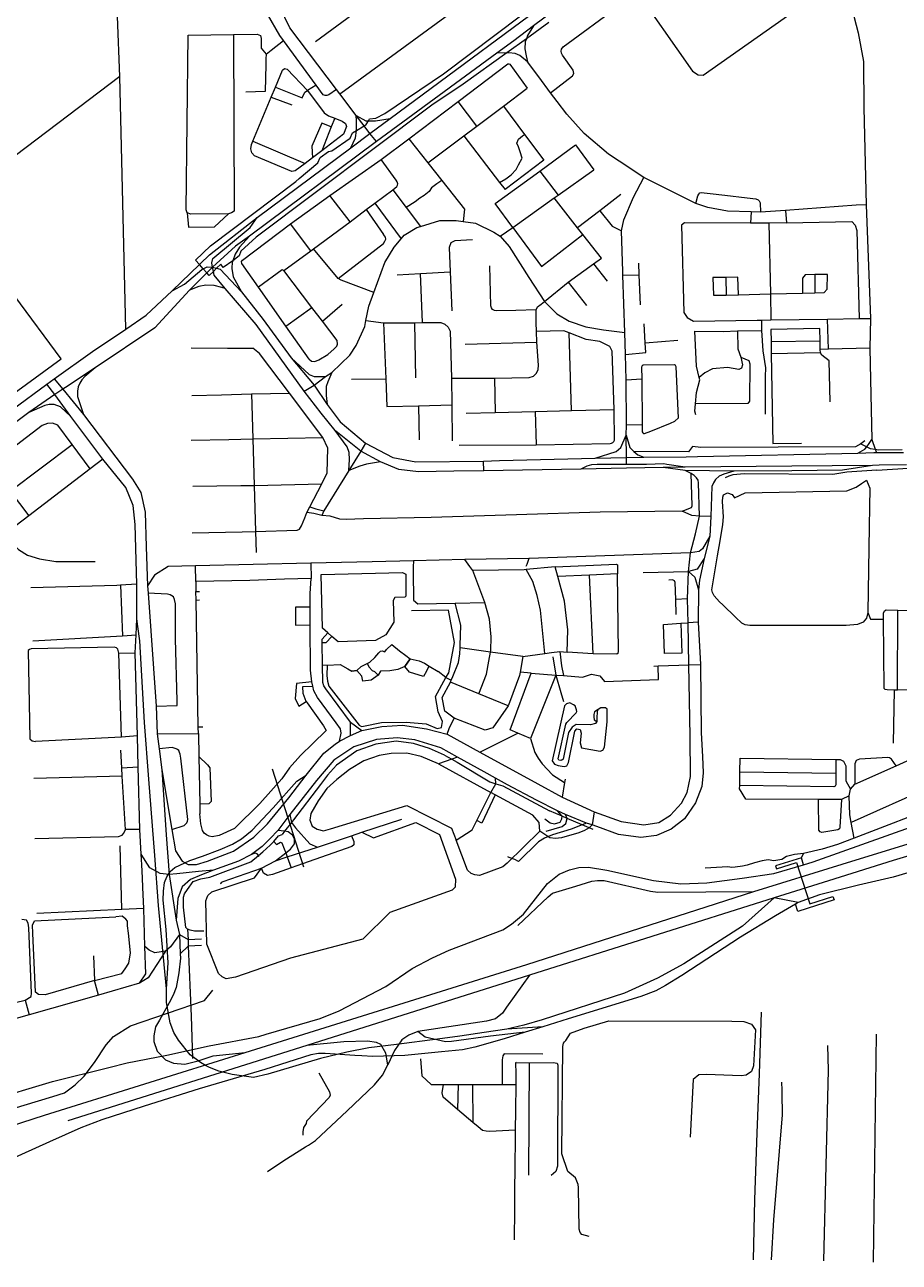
# Model space of a CAD drawing. Header units: inches. Extents: x 384787 to 391370, y 337312 to 343047.
# Drawn here: x 386879 to 387978, y 338524 to 340080 of the extents above; entities that cross this region are included whole.
import ezdxf

# ---------------------------------------------------------------- set-up
doc = ezdxf.new("R2010")
doc.units = ezdxf.units.IN
doc.header["$MEASUREMENT"] = 0

msp = doc.modelspace()

# ---------------------------------------------------------------- linework, layer by layer
for points in [[(387295.5, 339965.3), (387274.8, 339992.8), (387270.7, 339998.1), (387212.2, 340075.7), (387199.3, 340101.6), (387192.3, 340131.7), (387189.7, 340196.7), (387186.3, 340273.8), (387185.8, 340385.1), (387186.6, 340390.1), (387204.5, 340416.8), (387233.7, 340467.3), (387237.2, 340471.1), (387242.3, 340475), (387284.6, 340495), (387325.7, 340515.6), (387341.5, 340518.6), (387361.9, 340516.6), (387434.6, 340497.9), (387463.2, 340483.1), (387502.4, 340429.2), (387551, 340362.4), (387651.2, 340225.4)], [(388231.4, 340363.1), (388196.4, 340382.7), (388190.3, 340385.5), (388158.3, 340400.2), (388136.3, 340410.2), (388115.6, 340417.1), (388077.8, 340423.3), (388028.1, 340422), (387984.5, 340412.2), (387938.8, 340390.1), (387856, 340328.9), (387826.5, 340307.1), (387796.9, 340285.3), (387763.9, 340260.8), (387614.9, 340150.3), (387588.2, 340130.5), (387577.9, 340122.8), (387518.1, 340078), (387493.4, 340059.5), (387472.2, 340043.9), (387320.9, 339932.8)], [(387312.7, 339942.7), (387338, 339961.8), (387574.5, 340137.4), (387584.9, 340145.2), (387647.7, 340191.8), (387668.1, 340207), (387682, 340217.4), (387717.8, 340244.3), (387784.2, 340294.3), (387821.7, 340322.5), (387842, 340336.9), (387857.6, 340348.3), (387931.3, 340401.7)], [(387856.4, 340142.7), (387786, 340237.4), (387783.3, 340238.9), (387779.5, 340239), (387649.8, 340146.5), (387641.4, 340137.6), (387642, 340129.6), (387718, 340021)], [(387270.7, 339998.1), (387261.1, 339991.5), (387258.5, 339990.8), (387256.3, 339990.8), (387254, 339991.5), (387245, 340003.7), (387204.1, 340059.6), (387199.3, 340066.1), (387184, 340093), (387177.9, 340115.1), (387174.7, 340141.7), (387174.3, 340170.3), (387174.1, 340191.3), (387175, 340193.8), (387176.5, 340195.3), (387178.7, 340195.7), (387189.7, 340196.7)], [(387274.8, 339992.8), (387280.6, 339997.1), (387461.1, 340129.2), (387555.7, 340198.5)], [(387244.3, 340058.4), (387324.8, 340117.8), (387418.9, 340187.3)], [(387880.1, 340167.1), (387894.1, 340145.7), (387918, 340100), (387926, 340069.2), (387932.7, 340033.5), (387933, 339975.3), (387936, 339853.2)], [(387093.4, 339783.8), (387112.5, 339801.7), (387219.7, 339882.5), (387223.6, 339886.2), (387247.4, 339905.8), (387250, 339912.5), (387260.5, 339920.3), (387264.7, 339921.1), (387287.7, 339937.1), (387290.8, 339943.8), (387295.6, 339946.7), (387305.3, 339952.5), (387307.9, 339954.1), (387310.9, 339958.9), (387312.3, 339961.1), (387320.3, 339962.2), (387331.5, 339967.9), (387405.2, 340017.8), (387568.2, 340141.1)], [(387718, 340021), (387725.2, 340016.6), (387731.4, 340016), (387867, 340111.9), (387871.2, 340116), (387870.3, 340121.3), (387856.4, 340142.7)], [(387555.3, 340051.6), (387626.4, 340103.9)], [(387006.2, 339697.1), (386998.6, 340014.6), (386995.6, 340090), (386994.1, 340094.6), (386990.7, 340098.2), (386986.2, 340100.2), (386981.4, 340101), (386897.1, 340099.7), (386881, 340097.4), (386868.8, 340091.6), (386726.6, 339985.8), (386629.9, 339911.9), (386607.2, 339894.5), (386576.8, 339871.2), (386512.7, 339822.7), (386498.3, 339811.9), (386476.7, 339795.5), (386261.4, 339632.7), (386228.9, 339579.3)], [(387537.5, 340082.2), (387509.2, 340061.9), (387484.8, 340044.3), (387429.8, 340004.8), (387390.4, 339978.5), (387169.8, 339812.6), (387150.5, 339794.8), (387148.5, 339789.1), (387140.3, 339783), (387128.4, 339774.3)], [(387518.1, 340078), (387510.8, 340066), (387509.2, 340061.9), (387507.8, 340058.2), (387507.2, 340049.2), (387509.1, 340040.4), (387510.6, 340032.8)], [(387087.8, 339841.5), (387083, 339843), (387081.9, 339847.1), (387084.5, 340066.3), (387141.2, 340067.1), (387171, 340067.5), (387175, 340066.1), (387176, 340062.2), (387176, 340050.1), (387182.2, 340042.5)], [(387141.2, 340067.1), (387142.1, 339845.2), (387138.8, 339843.1), (387134.9, 339841.9), (387087.8, 339841.5)], [(387182.2, 340042.5), (387188.6, 340047.8), (387204.1, 340059.6)], [(387182.2, 340042.5), (387181.9, 340036.7), (387181.9, 340029.4), (387181.2, 339995.5), (387156.8, 339994.8)], [(387510.6, 340032.8), (387501, 340040.8), (387495.1, 340043.6), (387487.3, 340044.4), (387484.8, 340044.3), (387472.2, 340043.9)], [(387567.3, 340015.5), (387568.9, 340018.2), (387568.6, 340020.4), (387567.9, 340022.5), (387554.4, 340041.2), (387553.3, 340043.9), (387553.1, 340046.4), (387553.4, 340048.9), (387555.3, 340051.6)], [(387361.5, 339936.3), (387423.4, 339983.1), (387485.9, 340030.4), (387487.2, 340030.5), (387488.5, 340030.2), (387510.1, 339999.9)], [(387936, 339853.2), (387923.5, 339852.7), (387834.6, 339846.1), (387803.3, 339844.1), (387791.6, 339844.4), (387762, 339845.2), (387737.1, 339850), (387722.2, 339854.8), (387656.6, 339887.6), (387625.8, 339908), (387612.3, 339916.8), (387582, 339942.9), (387560, 339967), (387547.7, 339983.2), (387539.7, 339993.9), (387525, 340014.2), (387510.6, 340032.8)], [(386998.6, 340014.6), (386828.4, 339885.9), (386737.8, 339817.3), (386701.2, 339789.7), (386768.1, 339698.3)], [(387208.8, 340023.9), (387234.2, 339996.8), (387255, 339968.8), (387260.5, 339965.1), (387268.4, 339962), (387278, 339958.2), (387282.1, 339955.5), (387283.1, 339951.7), (387279.6, 339941.9), (387252.1, 339921), (387240.4, 339912.1), (387231.5, 339905.3), (387218.9, 339895.8), (387214.4, 339895.1), (387167.6, 339914.6), (387164.5, 339918.7), (387163.1, 339923.8), (387163.8, 339929.2), (387165.5, 339933.2), (387188.7, 339988.7), (387194, 340001.3), (387202.8, 340022.4), (387205.2, 340024.4), (387208.8, 340023.9)], [(387539.7, 339993.9), (387567.3, 340015.5)], [(387194, 340001.3), (387227.7, 339987.6), (387230.8, 339994.7), (387234.2, 339996.8)], [(387245, 340003.7), (387234.2, 339996.8)], [(387385.6, 339905.8), (387430.8, 339939.9), (387447.1, 339952.2), (387480.4, 339977.4), (387510.1, 339999.9)], [(387188.7, 339988.7), (387214.6, 339978.7)], [(387447.1, 339952.2), (387423.4, 339983.1)], [(387288.5, 339924.7), (387294.5, 339937.6), (387295.6, 339946.7), (387296, 339950.6), (387295.9, 339959.4), (387295.5, 339965.3)], [(387312.7, 339942.7), (387305.3, 339952.5), (387295.5, 339965.3)], [(387295.5, 339965.3), (387307.5, 339958.9), (387310.9, 339958.9), (387319.6, 339958.9), (387338, 339961.8)], [(387480.4, 339977.4), (387506.9, 339941.8), (387531, 339909.3), (387482.4, 339872.6)], [(387264.1, 339951.1), (387252.4, 339955.8), (387239.5, 339927.1), (387240.4, 339912.1)], [(387268.4, 339962), (387264.1, 339951.1), (387252.1, 339921)], [(386915.8, 339634.6), (386964, 339669), (387006.2, 339697.1), (387031.7, 339714.6), (387064.1, 339745), (387098.4, 339778.2), (387099.4, 339779.2), (387111.3, 339790.4), (387170.9, 339837.1), (387288.5, 339924.7), (387312.7, 339942.7)], [(387320.9, 339932.8), (387161.4, 339814)], [(387165.5, 339933.2), (387231.5, 339905.3)], [(387271.4, 339682.8), (387252.9, 339707), (387239.8, 339724.3), (387204.6, 339770.5), (387238.3, 339795.4), (387241.6, 339797.8), (387287.8, 339832), (387308.1, 339847.4), (387318.9, 339855.4), (387341.4, 339872.2), (387346.3, 339876.2), (387347.2, 339877.8), (387347.6, 339879.5), (387347.5, 339880.9), (387347.1, 339882.3), (387345.8, 339884.1), (387326.8, 339910.1), (387361.5, 339936.3), (387385.6, 339905.8), (387402.8, 339884), (387431.3, 339847.9), (387429.6, 339832.4)], [(387320.9, 339932.8), (387312.7, 339942.7)], [(387430.8, 339939.9), (387475.6, 339881.4), (387482.4, 339872.6)], [(387475.6, 339881.4), (387483.5, 339885.9), (387490, 339891.1), (387496.5, 339897.8), (387499.3, 339903.7), (387504, 339911.7), (387501.5, 339919.7), (387499.4, 339926.1), (387497.1, 339930.8), (387499.4, 339935.7), (387504.4, 339939.8), (387506.9, 339941.8)], [(387526.1, 339895.4), (387570.9, 339928.8), (387593.8, 339897.2)], [(387213, 339829.2), (387262.5, 339864.9), (387326.8, 339910.1)], [(387492.1, 339824.9), (387470.2, 339854.9), (387526.1, 339895.4), (387549.1, 339865.4)], [(387476.4, 339813.7), (387492.1, 339824.9), (387544.2, 339861.9), (387549.1, 339865.4), (387593.8, 339897.2)], [(387634.8, 339576.5), (387634.6, 339633.4), (387633.6, 339665.3), (387632.7, 339692.8), (387630.4, 339765), (387630.2, 339769.6), (387628.6, 339820.7), (387631.8, 339834.2), (387643.7, 339863), (387656.6, 339887.6)], [(387341.4, 339872.2), (387358.2, 339850), (387376.4, 339826.2)], [(387402.8, 339884), (387396.8, 339879.7), (387390.1, 339874.5), (387387.2, 339869.9), (387380.7, 339865), (387375.5, 339861.7), (387369.5, 339856.8), (387358.2, 339850)], [(387287.8, 339832), (387262.5, 339864.9)], [(387318.9, 339855.4), (387352, 339810.7)], [(387532.1, 339731.9), (387561.7, 339755.9), (387593.7, 339778.9), (387603.5, 339786), (387580.1, 339815.9), (387573.4, 339824.5), (387544.2, 339861.9)], [(387627.7, 339866), (387601.3, 339845.8), (387573.4, 339824.5)], [(387722.2, 339854.8), (387724.6, 339864.7), (387725.7, 339866.7), (387727, 339868.3), (387728.9, 339868.9), (387743.9, 339867.2), (387765.8, 339864.6), (387779.3, 339863), (387797.5, 339860.9), (387800.2, 339859.7), (387801.7, 339858.2), (387802.8, 339855.8), (387803.3, 339844.1)], [(387083, 339843), (387084.6, 339825), (387117.4, 339825.5), (387134.9, 339841.9)], [(387308.1, 339847.4), (387329.9, 339816.1)], [(387601.3, 339845.8), (387616.9, 339826.6), (387628.6, 339820.7)], [(387791.6, 339844.4), (387790.9, 339830.3)], [(387834.6, 339846.1), (387836, 339830.7)], [(387936, 339853.2), (387941.5, 339710.5), (387940.8, 339673), (387941.6, 339633.7), (387943, 339558.2)], [(387115, 339774.8), (387114, 339780.2), (387115.3, 339785.6), (387162.3, 339824.6), (387170.9, 339837.1)], [(387151.8, 339779.3), (387151.4, 339781.9), (387152.5, 339783.8), (387213, 339829.2)], [(387238.3, 339795.4), (387213, 339829.2)], [(387264.7, 339642.5), (387287.3, 339664.4), (387295.4, 339676.3), (387306.2, 339700.5), (387307.7, 339708), (387311.4, 339726), (387317.7, 339743.1), (387331.5, 339780.7), (387343.1, 339799.9), (387352, 339810.7), (387355.5, 339815), (387371.7, 339824.8), (387376.4, 339826.2), (387400.5, 339833.4), (387421.1, 339833.6), (387429.6, 339832.4), (387445.3, 339830.2), (387468.4, 339818.9), (387476.4, 339813.7), (387487.8, 339800.9), (387512.2, 339761.8), (387532.1, 339731.9), (387547.3, 339716.3), (387562.8, 339707), (387583.7, 339699.9), (387606.1, 339696.3), (387632.7, 339692.8)], [(387492.1, 339824.9), (387528.4, 339775.8), (387580.1, 339815.9)], [(387836, 339830.7), (387813.8, 339830.2), (387790.9, 339830.3), (387707.8, 339830.6), (387704.2, 339827.7), (387706.9, 339717.8), (387711.4, 339711.8), (387719.3, 339707.1), (387799.2, 339708.2), (387804.5, 339708.3), (387816.2, 339708.5), (387887.5, 339709.5), (387927.3, 339710.3), (387941.5, 339710.5)], [(387813.8, 339830.2), (387815.8, 339741.4), (387816.2, 339708.5)], [(387836, 339830.7), (387918.1, 339832.4), (387922.2, 339827.7), (387924.5, 339821.1), (387927.3, 339710.3)], [(387161.4, 339814), (387143.9, 339801.1), (387115, 339774.8)], [(387161.4, 339814), (387148.8, 339800.2), (387143.4, 339791.4), (387140.3, 339783), (387139.7, 339781.5), (387139.3, 339773.2), (387141, 339762.7), (387151.3, 339743.8)], [(387272.9, 339760.8), (387329.9, 339804.8), (387331.6, 339807.4), (387332.5, 339810), (387332.2, 339812.6), (387329.9, 339816.1)], [(387441.4, 339809.4), (387419.3, 339808), (387414.2, 339805.6), (387412.4, 339799.7), (387413.4, 339768.9), (387415.5, 339720)], [(387317.7, 339743.1), (387276.7, 339758.7), (387272.9, 339760.8), (387241.6, 339797.8)], [(387128.4, 339774.3), (387125.2, 339778.6), (387120.1, 339773.5), (387116, 339769.5), (387110.8, 339764.3), (387107.9, 339767.6), (387103.2, 339772.8), (387098.4, 339778.2), (387093.4, 339783.8)], [(387236.3, 339659.2), (387207, 339700.7), (387172.5, 339749.9), (387151.8, 339779.3)], [(387593.7, 339778.9), (387610.7, 339757.1)], [(387650, 339780.1), (387650.6, 339765.2), (387652.1, 339727.6)], [(387064.1, 339745), (387079.8, 339753.7), (387101.5, 339772), (387103.2, 339772.8), (387108.4, 339775.3), (387115, 339774.8)], [(387115, 339774.8), (387107.9, 339767.6), (387086.2, 339745.8)], [(387115, 339774.8), (387120.1, 339773.5), (387124.4, 339772.5), (387151.3, 339743.8)], [(387131, 339747.9), (387116.8, 339764.9), (387116, 339769.5), (387115, 339774.8)], [(387204.6, 339770.5), (387202.4, 339771.5), (387172.5, 339749.9)], [(387347, 339765.4), (387376, 339766.8), (387413.4, 339768.9)], [(387378.6, 339705.2), (387376, 339766.8)], [(387521.7, 339721.4), (387495.8, 339720.4), (387472.1, 339720), (387469.2, 339720.5), (387466.8, 339721.6), (387465.3, 339723.7), (387464.7, 339726.1), (387463.4, 339776.5)], [(387630.4, 339765), (387650.6, 339765.2)], [(387775.5, 339740.3), (387775, 339762.4), (387759.6, 339762.1), (387743.6, 339761.7), (387744.3, 339739.5)], [(387759.6, 339762.1), (387760.2, 339739.9)], [(387887.5, 339765.8), (387871.5, 339765.6), (387859.3, 339765.4), (387856, 339761.2), (387856, 339742.4), (387871.7, 339742.7), (387883.3, 339743)], [(387871.5, 339765.6), (387871.7, 339742.7)], [(387883.3, 339743), (387887.2, 339747.3), (387887.5, 339765.8)], [(387086.2, 339745.8), (387042.5, 339698.6), (386967.4, 339648.5), (386930.1, 339623.8), (386926.7, 339621.5)], [(387131, 339747.9), (387126.6, 339749.2), (387116.8, 339751.8), (387106.6, 339752.4), (387097.7, 339750.5), (387086.2, 339745.8)], [(387230, 339619), (387169.7, 339703), (387131, 339747.9)], [(387561.7, 339755.9), (387584.7, 339726.7)], [(386924.8, 339659.7), (386866.7, 339738.3)], [(387151.3, 339743.8), (387178.6, 339709), (387213.7, 339661.1)], [(387521.7, 339721.4), (387523.3, 339725), (387527.7, 339728.5), (387532.1, 339731.9)], [(387744.3, 339739.5), (387760.2, 339739.9), (387775.5, 339740.3), (387815.8, 339741.4), (387856, 339742.4)], [(387207, 339700.7), (387239.8, 339724.3)], [(387252.9, 339707), (387278, 339728.4)], [(387415.1, 339635.4), (387469, 339635.5), (387512.6, 339636.2), (387518.3, 339638.1), (387521.9, 339641.5), (387523.9, 339646.4), (387524.6, 339651.9), (387522.2, 339680.6), (387521.8, 339694), (387521.6, 339705.3), (387521.7, 339721.4)], [(387307.7, 339708), (387329.6, 339704.8), (387368.9, 339705.1), (387378.6, 339705.2), (387401.9, 339705.4), (387406.9, 339703.3), (387410.9, 339699.6), (387413.3, 339694.6), (387415.1, 339635.4), (387415.5, 339601.9), (387415.8, 339556.7)], [(387329.6, 339704.8), (387332.5, 339634.7), (387334, 339599.6), (387373.8, 339600.7), (387415.5, 339601.9)], [(387370.2, 339636), (387368.9, 339705.1)], [(387633.6, 339665.3), (387659.2, 339667.6), (387658.6, 339680), (387657.3, 339703.8)], [(387804.5, 339708.3), (387804.5, 339695.4), (387806.4, 339669.7), (387809.8, 339648.5), (387809.1, 339637.6), (387809, 339590.3)], [(387888.6, 339671.8), (387887.5, 339709.5)], [(387424.8, 339551.2), (387521.6, 339551.7), (387614.5, 339553.2), (387616.2, 339553.6), (387617.8, 339554.5), (387619.1, 339555.9), (387619.9, 339557.6), (387619.5, 339595.9), (387617, 339669.4), (387613.9, 339675.2), (387601.7, 339681.4), (387584.2, 339684), (387562.9, 339692.2), (387556.1, 339694.7), (387521.8, 339694)], [(387565.8, 339594.6), (387562.9, 339692.2)], [(387721.9, 339589.5), (387721, 339594.1), (387721.7, 339603.3), (387722.8, 339617.2), (387727.3, 339633.5), (387726.4, 339636.1), (387722.9, 339650.6), (387720.8, 339694.4), (387756.6, 339694.2), (387774.6, 339694.9), (387804.5, 339695.4)], [(387774.6, 339694.9), (387775, 339672.4), (387778.5, 339661.6), (387780.9, 339652.2), (387779.6, 339648), (387776.2, 339646.3), (387761.7, 339648.6), (387742.9, 339647.1), (387733.6, 339642), (387726.4, 339636.1)], [(387877.7, 339697.6), (387816.5, 339696.4)], [(387816.5, 339696.4), (387816.6, 339681.2), (387816.8, 339665.9), (387819, 339553.3), (387854.9, 339553.5)], [(387878.7, 339667.2), (387878.5, 339671.6), (387878.2, 339681.9), (387877.7, 339697.6)], [(387087.9, 339673.4), (387133.8, 339673.2), (387165.4, 339673.2)], [(387226.8, 339449.9), (387230.7, 339460), (387233.4, 339466.7), (387237.2, 339473.8), (387252.3, 339502.5), (387259, 339516.4), (387259.7, 339547.6), (387253.5, 339560.9), (387211.5, 339616.5), (387173.9, 339666.6), (387165.4, 339673.2)], [(387236.3, 339659.2), (387239.1, 339656.6), (387243.4, 339656.2), (387248.6, 339658.4), (387260, 339665.3), (387267.9, 339672.1), (387270.9, 339675.4), (387272.1, 339678), (387271.4, 339682.8)], [(387432.2, 339678.3), (387522.2, 339680.6)], [(387658.6, 339680), (387699.5, 339683.3)], [(387878.2, 339681.9), (387816.6, 339681.2)], [(387888.6, 339671.8), (387878.5, 339671.6)], [(387940.8, 339673), (387888.6, 339671.8)], [(386775.7, 339608.1), (386795, 339620.9), (386821.9, 339584.8), (386924.8, 339659.7)], [(387213.7, 339661.1), (387236.3, 339640), (387242.8, 339637.3), (387248.2, 339637.3), (387257, 339637.6)], [(387213.7, 339661.1), (387242.5, 339626.5)], [(387778.5, 339661.6), (387788.5, 339657.4), (387790.1, 339653.4), (387789.4, 339606.6), (387787.4, 339603.7), (387721.7, 339603.3)], [(387878.7, 339667.2), (387816.8, 339665.9)], [(387889.5, 339657.1), (387880.2, 339664.2), (387878.7, 339667.2)], [(387890.8, 339605.6), (387889.5, 339657.1)], [(386967.4, 339648.5), (386954.7, 339637.3), (386950.6, 339633.3), (386948.3, 339628.9), (386946.2, 339624.3), (386945.4, 339618.9), (386945.4, 339612.2), (386952.9, 339589.7)], [(387242.5, 339626.5), (387257, 339637.6)], [(387257, 339637.6), (387264.7, 339642.5)], [(387264.7, 339642.5), (387259.6, 339630.8), (387257.5, 339625.1), (387257.5, 339613.7), (387258.9, 339602.2)], [(387665.7, 339568.7), (387690.1, 339578.7), (387695.7, 339581.3), (387700.4, 339585.7), (387697.5, 339649.8), (387696.7, 339651.4), (387695.1, 339652.2), (387655.9, 339651.8), (387654.6, 339650.9), (387653.9, 339649.2), (387654.1, 339634.5), (387654.7, 339576.9)], [(386507.8, 339328.1), (386510.4, 339330.1), (386534.3, 339348.1), (386562.2, 339370.4), (386594.2, 339394), (386685.2, 339462.3), (386777.6, 339531.8), (386812.9, 339558.6), (386842.9, 339580.7), (386863.8, 339596.1), (386906.8, 339628)], [(386906.8, 339628), (386915.8, 339634.6)], [(386916.9, 339614.9), (386906.8, 339628)], [(386915.8, 339634.6), (386926.7, 339621.5)], [(386926.7, 339621.5), (386916.9, 339614.9)], [(386926.7, 339621.5), (386952.9, 339589.7), (387014.2, 339508.5), (387024.9, 339491.6), (387030.3, 339467.1), (387031.7, 339423.5), (387033.4, 339374.3), (387034.1, 339365.1), (387044.2, 339223.2), (387045.5, 339188.3), (387047.9, 339169.7), (387051.4, 339143), (387056.5, 339061.4), (387060.3, 339011.7)], [(387230, 339619), (387242.5, 339626.5)], [(387242.5, 339626.5), (387258.9, 339602.2)], [(387289.4, 339634), (387332.5, 339634.7)], [(387469, 339635.5), (387469.9, 339592.2)], [(387634.6, 339633.4), (387654.1, 339634.5)], [(386916.9, 339614.9), (386884, 339592.1), (386874.3, 339584.8), (386822.8, 339546.4), (386773.5, 339509.1), (386670.9, 339431.5), (386652.1, 339417.1)], [(387025.2, 339037.4), (387023.8, 339068.4), (387021.4, 339147), (387020.8, 339185.7), (387017.7, 339290.4), (387019.2, 339312.8), (387019.7, 339333), (387020, 339376.7), (387017.6, 339451.3), (387015.3, 339475.4), (387006.1, 339497.9), (386977.2, 339533.7), (386936.8, 339587.4), (386916.9, 339614.9)], [(387088.8, 339613.7), (387126.4, 339614.6), (387164.1, 339615.5), (387211.5, 339616.5)], [(387164.1, 339615.5), (387165.7, 339559), (387167.3, 339500.5), (387168.9, 339442.6), (387169.6, 339416.3)], [(387269.2, 339569.7), (387251.4, 339591.2), (387230, 339619)], [(386936.8, 339587.4), (386923.8, 339599.4), (386915.8, 339602.5), (386909.8, 339602.5), (386904.3, 339601.2), (386884, 339592.1)], [(387258.9, 339602.2), (387275.1, 339580.4), (387307, 339553.5)], [(387373.8, 339600.7), (387374.5, 339557.7)], [(387433.4, 339591.3), (387469.9, 339592.2), (387520.2, 339593.4), (387565.8, 339594.6), (387619.5, 339595.9)], [(387520.2, 339593.4), (387521.6, 339551.7)], [(386961.2, 339521.5), (386938.4, 339551.9), (386920.4, 339576.2), (386913.7, 339578.7), (386907.5, 339578.6), (386900.8, 339575.9), (386835.9, 339526.5), (386758, 339469.6), (386734.6, 339452.6), (386662.8, 339400.2)], [(387634.7, 339563.8), (387634.8, 339576.5)], [(387654.7, 339576.9), (387634.8, 339576.5)], [(387654.7, 339576.9), (387654.8, 339568.1), (387655.4, 339566.6), (387656.4, 339565.8), (387657.7, 339565.7), (387665.7, 339568.7)], [(387088.2, 339557.3), (387135.6, 339558.4), (387165.7, 339559), (387253.5, 339560.9)], [(387286.2, 339519.2), (387286.9, 339533), (387286.5, 339541.8), (387284.1, 339549.2), (387269.2, 339569.7)], [(387301.4, 339543.7), (387269.9, 339568.9), (387269.2, 339569.7)], [(387595.7, 339534.9), (387622.1, 339543.4), (387628, 339548.2), (387634.7, 339563.8)], [(387634.7, 339563.8), (387639.3, 339548.1), (387644, 339543.4), (387649.2, 339539), (387656.6, 339536)], [(387634.9, 339535.8), (387634.7, 339563.8)], [(386783.9, 339435.6), (386860.7, 339493.5), (386938.4, 339551.9)], [(387301.4, 339543.7), (387286.2, 339519.2)], [(387307, 339553.5), (387301.4, 339543.7)], [(387326, 339530.1), (387301.4, 339543.7)], [(387307, 339553.5), (387341.3, 339535.5), (387370.5, 339530.4), (387455.4, 339531.2), (387475.4, 339532.1), (387595.7, 339534.9)], [(387717.8, 339549.4), (387712.8, 339542.8), (387644, 339543.4)], [(387728.5, 339548.4), (387717.8, 339549.4)], [(387934.2, 339556.6), (387929.5, 339552.9), (387922.8, 339549), (387728.5, 339548.4)], [(387925.7, 339541.1), (387934.2, 339546.1), (387937, 339549.1), (387939.8, 339553.1), (387943, 339558.2)], [(387929.5, 339552.9), (387937, 339549.1), (387941.1, 339547.1)], [(387941.1, 339547.1), (387947.4, 339546.1), (387952.2, 339545.4)], [(387943, 339558.2), (387947.4, 339546.1), (387949.2, 339542.1)], [(387952.2, 339545.4), (387981.3, 339545.6)], [(386977.2, 339533.7), (386961.2, 339521.5), (386884.1, 339462.4), (386852.2, 339437.9), (386808.1, 339404.1), (386766.9, 339372.5), (386711.5, 339330)], [(387326, 339530.1), (387308.4, 339527.3), (387299.8, 339524.9), (387286.2, 339519.2)], [(387634.9, 339522.2), (387577.6, 339521.2), (387455.7, 339519), (387418.2, 339518.4), (387373.6, 339517.6), (387349, 339520.6), (387326, 339530.1)], [(387455.7, 339519), (387455.4, 339531.2)], [(387595.7, 339534.9), (387634.9, 339535.8)], [(387634.9, 339535.8), (387656.6, 339536)], [(387635, 339527), (387634.9, 339535.8)], [(387656.6, 339536), (387709.9, 339536.4), (387724.1, 339536.8), (387925.7, 339541.1), (387945.8, 339542), (387949.2, 339542.1)], [(387949.2, 339542.1), (387952.2, 339542.1)], [(387952.2, 339542.1), (387982.8, 339542.1)], [(386835.9, 339526.5), (386860.7, 339493.5), (386884.1, 339462.4)], [(387286.2, 339519.2), (387254.6, 339468.7), (387252.1, 339463)], [(387708.9, 339523.5), (387685.7, 339527), (387682.1, 339527.6), (387660.3, 339527), (387641.6, 339527), (387635, 339527), (387598, 339526.8), (387591, 339526.3), (387585.3, 339524.9), (387577.6, 339521.2)], [(387681, 339523), (387634.9, 339522.2)], [(387943.9, 339525.6), (387906.4, 339519.8), (387842.7, 339519), (387770, 339518.5), (387708.9, 339519.5), (387681, 339523)], [(387708.9, 339523.5), (387681, 339523)], [(387952.3, 339526.1), (387943.9, 339525.6), (387842.9, 339525), (387708.9, 339523.5)], [(387712.5, 339328.1), (387711.6, 339357.9), (387712.7, 339392.3), (387715.4, 339415.8), (387721.6, 339439.6), (387726.7, 339462.1), (387725.6, 339503.8), (387724.9, 339507.2), (387722.9, 339510.3), (387719.8, 339513.2), (387716.1, 339515.6), (387708.9, 339519.5)], [(387716.5, 339472.7), (387717.5, 339475), (387716.1, 339515.6)], [(387770, 339518.5), (387757.1, 339514.9), (387751.2, 339512.1), (387746.8, 339508.2), (387744.2, 339503.9), (387742.4, 339499.1), (387740.9, 339461.5), (387739.5, 339436.7), (387732.5, 339408.9), (387726.6, 339381.7), (387725.3, 339369.4), (387725.2, 339328.7)], [(387949.5, 339519.9), (387911.6, 339517.3), (387894.4, 339514.2), (387783.1, 339515.3), (387768.7, 339514.1), (387763.4, 339512.4), (387758.9, 339510.1)], [(387949.5, 339519.9), (387988.7, 339522.4)], [(387986.7, 339526.4), (387952.3, 339526.1)], [(387090.4, 339499.5), (387150.6, 339500.3), (387167.3, 339500.5), (387252.3, 339502.5)], [(387755.9, 339350.4), (387752, 339354.2), (387745.2, 339362), (387743, 339366), (387742.4, 339369.3), (387749.3, 339412.3), (387752.6, 339430.9), (387756.2, 339451.6), (387757, 339461.2), (387755.8, 339480.4), (387755.9, 339485.9), (387756.9, 339488.6), (387761.9, 339491.3), (387767.8, 339489.2), (387770.8, 339484.8), (387784.2, 339491.2), (387912, 339493.6), (387923.7, 339498.4), (387930.4, 339503), (387936.3, 339507.2)], [(387936.3, 339507.2), (387940.7, 339497.3), (387940.1, 339473.1)], [(387242.1, 339465.2), (387233.4, 339466.7)], [(387237.2, 339473.8), (387244.6, 339471.2)], [(387244.6, 339471.2), (387254.6, 339468.7)], [(387705, 339468.2), (387601.8, 339466.8), (387496.7, 339463.6), (387389.7, 339460.3), (387304.7, 339458.5), (387282.8, 339457.9), (387274.9, 339458.3)], [(387705, 339468.2), (387716.5, 339472.7)], [(387716.9, 339462.8), (387705, 339468.2)], [(387940.1, 339473.1), (387939.8, 339448.9)], [(387252.1, 339463), (387242.1, 339465.2)], [(387262.8, 339461.8), (387252.1, 339463)], [(387274.9, 339458.3), (387262.8, 339461.8)], [(387726.7, 339462.1), (387716.9, 339462.8)], [(387740.9, 339461.5), (387726.7, 339462.1)], [(386852.2, 339437.9), (386871.1, 339419.9), (386882.3, 339412.8), (386897.6, 339408.2), (386918, 339405.1), (386967.5, 339405)], [(387089.4, 339440.9), (387152.3, 339442.2), (387168.9, 339442.6), (387221.1, 339444.3), (387224.1, 339445.5), (387226.8, 339449.9)], [(387739.5, 339436.7), (387730.3, 339420.9), (387726.4, 339417.7), (387715.4, 339415.8)], [(387939.8, 339448.9), (387938, 339341.1), (387941.6, 339332.7), (387957.9, 339332.4)], [(387715.4, 339415.8), (387512.4, 339408.8), (387431.7, 339407.4), (387367.4, 339405.7), (387315.5, 339404.6), (387238.4, 339402.9), (387093.5, 339399.7), (387059.3, 339398.9)], [(387367.4, 339405.7), (387367, 339398.3), (387366.8, 339391.9)], [(387441.9, 339393.7), (387439.3, 339397.2), (387438.2, 339398.9), (387431.7, 339407.4)], [(387512.4, 339408.8), (387509.7, 339401.4), (387508.6, 339398.9)], [(387732.5, 339408.9), (387723.8, 339395.2), (387712.7, 339392.3)], [(387059.3, 339398.9), (387042.1, 339387.7), (387033.4, 339374.3)], [(387093.8, 339379.7), (387093.5, 339399.7)], [(387238.4, 339402.9), (387238.8, 339383.7)], [(387260, 339315.2), (387252.9, 339321.4), (387251.6, 339388.7), (387353.4, 339391.1), (387357.7, 339389), (387357.8, 339361.5), (387356.6, 339360.1), (387343.9, 339359.9), (387341.7, 339356), (387342.7, 339328.8), (387332.7, 339312.8), (387319.7, 339305.7), (387272.6, 339304.1), (387264.8, 339310.9), (387260, 339315.2)], [(387366.8, 339391.9), (387367.3, 339356.3), (387372.8, 339351.7), (387419.9, 339352.5), (387457.2, 339353.4)], [(387545.4, 339398.5), (387509.1, 339394.9), (387506.3, 339394.7), (387441.9, 339393.7)], [(387457.2, 339353.4), (387441.9, 339393.7)], [(387532.2, 339289.5), (387526.8, 339343.9), (387522.9, 339362.4), (387517.3, 339379.7), (387509.1, 339394.9)], [(387545.4, 339398.5), (387622.4, 339401.6), (387623.5, 339400.9)], [(387548.9, 339386.1), (387545.4, 339398.5)], [(387623.7, 339389.5), (387588.4, 339387.9), (387548.9, 339386.1)], [(387593, 339289.1), (387588.4, 339387.9)], [(387623.5, 339400.9), (387623.7, 339389.5)], [(387624.6, 339290), (387625.1, 339291.9), (387623.7, 339389.5)], [(387655.9, 339391), (387712.7, 339392.3)], [(387712.7, 339392.3), (387720.8, 339385.1), (387725.3, 339369.4)], [(387020, 339376.7), (386999.5, 339375.1), (386994.6, 339374.9), (386886.5, 339371.9)], [(386999.5, 339375.1), (387001.9, 339311.6)], [(387238.8, 339383.7), (387205.3, 339382.8), (387172.5, 339381.4), (387161.9, 339381), (387093.8, 339379.7)], [(387093.8, 339379.7), (387094.1, 339367.1)], [(387270.1, 339202.1), (387246.9, 339234), (387242.3, 339242.4), (387240.9, 339248.3), (387239.5, 339253.8), (387238.1, 339268.5), (387237.8, 339325.2), (387237.7, 339347.6), (387237.7, 339364.9), (387238.8, 339383.7)], [(387560.5, 339291.1), (387561.3, 339319.3), (387557.1, 339355.2), (387548.9, 339386.1)], [(387697.2, 339338.3), (387696.8, 339357.2), (387696.3, 339378.5), (387695.4, 339380.6), (387692.8, 339381.9), (387688.1, 339381.7)], [(387044.2, 339223.2), (387070.7, 339224.2), (387070.4, 339229.9), (387068.6, 339307.8), (387068.6, 339351.9), (387067.2, 339357.2), (387065.8, 339360.6), (387061.8, 339363.3), (387058.2, 339364), (387034.1, 339365.1)], [(387094.1, 339367.1), (387098.4, 339367.2)], [(387097.2, 339188.9), (387097.1, 339196.7), (387094.3, 339356.6), (387094.1, 339367.1)], [(387094.3, 339356.6), (387098.6, 339356.8)], [(387711.6, 339357.9), (387696.8, 339357.2)], [(387237.7, 339347.6), (387219.1, 339347.4), (387219.2, 339325.1), (387237.8, 339325.2)], [(387408, 339259.3), (387411.7, 339265), (387418.8, 339303.2), (387411.2, 339344), (387364.9, 339343.2)], [(387418.3, 339208.3), (387406.9, 339216.9), (387403.6, 339233.9), (387413.9, 339253.4), (387414.8, 339255.7), (387416.7, 339260.3), (387423.8, 339278), (387425.6, 339288.9), (387426, 339296.3), (387426.2, 339299.4), (387426.9, 339324.9), (387419.9, 339352.5)], [(387449.4, 339238.8), (387459.2, 339263.4), (387462.1, 339279.6), (387464.2, 339291), (387464.5, 339292.7), (387465.1, 339310.2), (387462.7, 339332.5), (387457.2, 339353.4)], [(387771.8, 339334.9), (387755.9, 339350.4)], [(387994.7, 339243.6), (387975.6, 339243.3), (387971.8, 339243.4), (387962.3, 339243.8), (387960.1, 339244.2), (387958.8, 339245.5), (387957.9, 339332.4), (387957.9, 339339.9), (387959, 339343), (387961.3, 339344.4), (387975.9, 339343.9), (387994.3, 339343.3)], [(387975.6, 339243.3), (387975.9, 339343.9)], [(387029.4, 339202.8), (387023.5, 339305.5), (387021, 339323.3), (387019.7, 339333)], [(387682.8, 339289.2), (387681.3, 339326), (387703.1, 339327.3)], [(387703.1, 339327.3), (387704.3, 339289.9), (387682.8, 339289.2)], [(387703.1, 339327.3), (387712.5, 339328.1)], [(387725.2, 339328.7), (387712.5, 339328.1)], [(387713.4, 339275.1), (387712.5, 339328.1)], [(387725.2, 339328.7), (387727.8, 339275.7)], [(387938, 339341.1), (387936.7, 339333.8), (387932.3, 339328.8), (387925, 339325.8), (387910.9, 339324.7), (387790, 339324.4), (387783.9, 339325.2), (387779.7, 339327.3), (387771.8, 339334.9)], [(386889, 339305.2), (387001.9, 339311.6)], [(387001.9, 339311.6), (387019.2, 339312.8)], [(387252.7, 339302.7), (387252.6, 339307.3), (387260, 339315.2)], [(387264.8, 339310.9), (387257.1, 339302.9), (387252.7, 339302.7)], [(387000.6, 339184.4), (386997.2, 339289.8), (386996, 339294.9), (386994.4, 339296.5), (386991.2, 339297.5), (386887, 339295.1), (386885.1, 339294.5), (386883.2, 339293), (386885.6, 339182), (386888.2, 339179.5), (386892.6, 339178.6)], [(387288.2, 339203.1), (387257.2, 339245), (387254.9, 339248.6), (387253.6, 339252.8), (387253.2, 339275), (387252.7, 339302.7)], [(387275.4, 339275.6), (387285, 339270.1), (387289.8, 339267.3), (387296.4, 339267.9), (387301.5, 339273.1), (387309.1, 339276.7), (387312.7, 339278.4), (387318.7, 339284.2), (387323.7, 339290.1), (387325.8, 339292.2), (387328.2, 339292.9), (387331.2, 339291.5), (387333.7, 339294.5), (387340, 339300.7), (387349.9, 339292.9), (387357.8, 339287), (387363.3, 339282.8), (387374.5, 339280.2), (387381.4, 339277.3), (387387, 339273.5), (387398.5, 339266.7)], [(387504.7, 339285.4), (387464.2, 339291), (387426, 339296.3)], [(386997.2, 339289.8), (387017.7, 339290.4)], [(387356.5, 339273), (387363.3, 339282.8)], [(387363.3, 339282.8), (387356.5, 339273)], [(387504.7, 339285.4), (387501.4, 339265.8), (387500.6, 339261.6), (387488.1, 339227.8), (387486.5, 339223.5)], [(387504.7, 339285.4), (387532.2, 339289.5), (387540.9, 339290.8)], [(387540.9, 339290.8), (387551.4, 339291.8), (387560.5, 339291.1)], [(387542.4, 339285.3), (387546.2, 339262.3), (387552.5, 339240.3), (387555.7, 339229)], [(387551.4, 339291.8), (387553.3, 339273.9)], [(387624.6, 339290), (387622.8, 339288.7), (387593, 339289.1), (387560.5, 339291.1)], [(387253.2, 339275), (387259.1, 339274.9)], [(387259.1, 339274.9), (387258.7, 339261.7), (387259.5, 339254.8), (387261.2, 339248.4), (387299, 339199.5), (387302, 339197.7), (387304.8, 339198.2), (387327.2, 339202.8), (387358.1, 339203.2), (387383.4, 339200.8), (387397, 339195), (387402.5, 339196.3), (387403.9, 339204.1), (387398.6, 339216.1), (387395.2, 339235.4), (387408, 339259.3)], [(387259.1, 339274.9), (387275.4, 339275.6)], [(387383.6, 339267.3), (387379.8, 339260.5), (387362.2, 339265.9), (387356.5, 339273), (387347.8, 339269.1), (387337.7, 339267.4), (387326, 339267.1), (387323.2, 339262.3), (387314.4, 339255.8), (387303.9, 339254.5), (387302.3, 339260.9), (387296.4, 339267.9), (387289.8, 339267.3)], [(387309.1, 339276.7), (387311.8, 339272.2), (387315.4, 339268.2), (387318.6, 339266.9), (387323.2, 339262.3)], [(387383.6, 339267.3), (387387, 339273.5)], [(387408, 339259.3), (387398.5, 339266.7)], [(387514.4, 339182.6), (387498.4, 339189.4), (387488.8, 339193.5), (387515.1, 339264.7), (387501.4, 339265.8)], [(387515.1, 339264.7), (387546.2, 339262.3)], [(387546.2, 339262.3), (387555.9, 339261.6), (387579.6, 339259.8), (387591.1, 339263.6), (387601.3, 339261.4), (387607.4, 339254.3), (387675.4, 339256.6), (387674.8, 339273.7)], [(387553.3, 339273.9), (387555.9, 339261.6)], [(387727.8, 339275.7), (387728.8, 339189.8), (387730.3, 339159.9), (387731.2, 339139.6), (387729.5, 339122.3), (387721.6, 339101.8), (387708, 339081.6), (387691.2, 339068.7), (387672.6, 339060.8), (387652.9, 339058), (387624.8, 339062), (387597.6, 339071.8), (387591.9, 339074.1)], [(387594.5, 339090.3), (387628.2, 339078.1), (387656.7, 339073.9), (387675.6, 339077.2), (387690.4, 339086.2), (387704.1, 339101.1), (387711, 339114.9), (387715.2, 339135), (387714.8, 339185.5), (387713.4, 339275.1)], [(387669.2, 339273.5), (387674.8, 339273.7), (387700.6, 339274.7), (387713.4, 339275.1)], [(387713.4, 339275.1), (387727.8, 339275.7)], [(387239.5, 339253.8), (387220.3, 339251.5), (387218.7, 339232.7), (387223.5, 339223), (387232.7, 339229.2)], [(387232.7, 339229.2), (387229, 339239), (387228.4, 339247.7), (387240.9, 339248.3)], [(387408, 339259.3), (387414.8, 339255.7)], [(387449.4, 339238.8), (387413.9, 339253.4)], [(387546.2, 339262.3), (387514.4, 339182.6)], [(387486.5, 339223.5), (387449.4, 339238.8)], [(387970.3, 339176.6), (387971.8, 339243.4)], [(387232.7, 339229.2), (387234, 339227.4), (387254.4, 339198.5), (387257.5, 339192.7)], [(387486.5, 339223.5), (387467.2, 339195.8), (387457.6, 339193), (387418.3, 339208.3)], [(387568.6, 339224.9), (387563.7, 339227.5), (387559.7, 339226.3), (387557.3, 339223.5), (387541.6, 339154.5), (387544.6, 339150.3), (387549.3, 339148.7), (387556.7, 339147.5), (387560.1, 339148.3), (387562.3, 339152.6), (387569.9, 339191.9), (387572.7, 339194.9), (387576.9, 339193.7), (387578.1, 339189.3), (387576.9, 339177.3), (387578.6, 339171), (387601.9, 339166.6), (387605.3, 339167.7), (387607.2, 339171.5), (387610.5, 339203.7), (387610.7, 339219.3), (387608.8, 339221.1)], [(387589.6, 339199.6), (387571.8, 339200), (387566.9, 339196.7), (387562.3, 339190.3), (387555.3, 339156.6), (387553.9, 339155.2), (387552.5, 339154.8), (387550.1, 339155.5), (387549.2, 339157.2), (387558.8, 339200.7), (387560, 339202.6), (387571.8, 339214.7), (387572.5, 339216.6), (387572.3, 339218.4), (387571.5, 339221.2), (387570.3, 339223.4), (387568.6, 339224.9)], [(387607.6, 339221.1), (387602.7, 339220.9), (387599.2, 339219), (387598, 339216.4), (387597.9, 339208.1), (387597.8, 339203.8), (387595.9, 339201.2), (387589.6, 339199.6)], [(387599.2, 339219), (387595, 339216.2), (387593.8, 339212.7), (387593.9, 339209.7), (387594.5, 339206.2), (387597.8, 339203.8)], [(387608.8, 339221.1), (387607.6, 339221.1)], [(387057.1, 338868), (387047.1, 338972.5), (387042.6, 339035.7), (387035, 339131.3), (387029.4, 339202.8)], [(387274.3, 339179.2), (387276.6, 339189.1), (387275.6, 339194.8), (387270.1, 339202.1)], [(387288.2, 339186.3), (387288.2, 339203.1)], [(387288.2, 339203.1), (387302.6, 339192.8)], [(387409.7, 339187.9), (387412.4, 339195), (387418.3, 339208.3)], [(387020.8, 339185.7), (387000.6, 339184.4), (386892.6, 339178.6)], [(387045.5, 339188.3), (387097.2, 339188.9)], [(387051.4, 339143), (387064, 339068.2), (387068.5, 339041.3), (387077, 339028.6), (387084.2, 339024.4), (387095, 339024.3), (387108.6, 339028.3), (387141.1, 339040.9), (387166.9, 339058.4), (387183.9, 339075.4), (387211, 339108.2), (387232.6, 339136.5), (387254.9, 339164.2), (387269.1, 339175.3), (387274.3, 339179.2), (387288.2, 339186.3), (387302.6, 339192.8), (387327.5, 339197.5), (387353.4, 339199.2), (387383.8, 339194.6), (387409.7, 339187.9)], [(387102.7, 339196.9), (387097.1, 339196.7)], [(387097.2, 339188.9), (387097.7, 339160.1), (387098.8, 339100.2), (387099, 339087.8)], [(387257.5, 339192.7), (387240.8, 339176.2), (387225.4, 339161.1), (387211.8, 339145.6), (387201.8, 339131.8), (387174.4, 339100.8), (387142.4, 339069.4), (387123.3, 339060.6), (387114.5, 339059.1), (387110.8, 339059.9), (387107.5, 339061.5), (387104.6, 339063.4), (387102.5, 339066.9), (387100.4, 339075.5), (387099, 339087.8)], [(387409.7, 339187.9), (387450.9, 339165.3), (387523.4, 339125.5), (387554.3, 339108.9)], [(387450.9, 339165.3), (387498.4, 339189.4)], [(388289.4, 339188.7), (388271.6, 339190.2), (388249.1, 339189), (388232.3, 339184.3), (388120.6, 339135.8), (388090, 339124.2), (388032.1, 339100.2), (387921.2, 339057.2), (387900.1, 339049.5), (387881, 339043.6), (387857.5, 339037.9), (387845.9, 339036.8), (387836.1, 339034.1), (387830.2, 339030.7), (387820.2, 339028.9), (387813, 339030), (387805.4, 339028.8), (387795.9, 339026.2), (387786.6, 339023.3), (387780.7, 339022.2), (387771.5, 339020.7), (387767.4, 339020.6), (387762.3, 339021.1), (387733.8, 339019.7)], [(388125.8, 339199.6), (388125.2, 339171.5), (388124.1, 339169.1), (388120.1, 339166.9), (388078.7, 339149.1), (388022.5, 339124.3), (388016.3, 339121.5), (387917.1, 339076.8)], [(387921.8, 339125.1), (387973.6, 339148.1), (388000.7, 339160.2), (388091.2, 339200.6)], [(387064, 339068.2), (387079.5, 339073.1), (387082.7, 339076.5), (387083.7, 339078.5), (387084, 339080.8), (387075.1, 339158), (387074.3, 339162.8), (387073.6, 339165), (387072.7, 339167.3), (387071.1, 339168.6), (387069.3, 339169.6), (387064.3, 339171.1), (387047.9, 339169.7)], [(387401.8, 339170.8), (387368.9, 339180.8), (387346.7, 339183.4), (387320.9, 339181.1), (387292.3, 339172.2), (387267.3, 339155.3), (387245.4, 339129.7), (387212.2, 339086.9), (387196.8, 339067.1), (387187.5, 339057), (387177.3, 339046.7), (387163.8, 339036.8), (387147.6, 339028.5), (387116, 339017.1), (387097.3, 339015.5), (387070.2, 339012.4), (387060.3, 339011.7)], [(387406.3, 339161.7), (387387.7, 339169.9), (387367.4, 339176.2), (387345.8, 339179), (387320, 339175.3), (387296.4, 339167.2), (387270.8, 339148.9), (387259.3, 339136.6)], [(387522, 339104.9), (387485.4, 339124.4), (387470.3, 339132.5), (387456, 339140.6), (387422.8, 339159.1), (387401.8, 339170.8)], [(387514.4, 339182.6), (387520, 339165), (387523.9, 339157.7), (387529.2, 339150.6), (387542, 339137.1), (387557.3, 339127.4)], [(386891.5, 339056.7), (386996.8, 339059.4), (387001.5, 339060.9), (387003.7, 339063.4), (387005.4, 339068.2), (387001.6, 339135.3), (387001, 339145.6), (386999.7, 339167.8)], [(387097.7, 339160.1), (387108.5, 339149.6), (387111.5, 339145.5), (387113.1, 339103.5), (387110.5, 339100.3), (387098.8, 339100.2)], [(387398.8, 339150.8), (387377, 339159.9), (387359.1, 339164.1), (387339.5, 339163.7), (387324.4, 339161.2), (387305.1, 339154.5), (387286.9, 339143.5), (387270.9, 339131.1), (387258.4, 339119.7), (387247.5, 339104.1), (387238.5, 339088.2), (387237.3, 339080), (387240.3, 339072.5), (387246.2, 339068.5), (387254.2, 339066.4), (387263.2, 339068.9), (387359.1, 339098.4), (387415.1, 339069.9)], [(387422.8, 339159.1), (387415.4, 339156.5), (387398.8, 339150.8)], [(387406.3, 339161.7), (387415.4, 339156.5), (387422.1, 339152.8)], [(387914.6, 339110.7), (387905.1, 339105.7), (387888.2, 339105.9), (387876, 339105.9), (387785, 339106.5), (387777.1, 339119.1), (387777.2, 339123.5), (387777.5, 339140.6), (387777.8, 339157.7), (387897.8, 339156.3), (387903.6, 339156.2), (387907.5, 339153.9), (387910.4, 339148.2), (387910.6, 339129.4), (387916.2, 339118.9)], [(387897.8, 339156.3), (387897.9, 339138.8)], [(387973.6, 339148.1), (387967.7, 339156.4), (387965.5, 339158.2), (387963.2, 339158.8), (387927.6, 339156.4), (387923.6, 339154.8), (387922, 339150.8), (387921.8, 339125.1)], [(387001, 339145.6), (387021.4, 339147)], [(387190, 339144.5), (387229.4, 339021.2)], [(387398.8, 339150.8), (387464.7, 339114.9)], [(387422.1, 339152.8), (387463.2, 339128)], [(387777.5, 339140.6), (387897.9, 339138.8), (387897.9, 339124.2), (387897.3, 339122.6), (387895.3, 339121.8), (387777.2, 339123.5)], [(387001.6, 339135.3), (386890.5, 339132.3)], [(387191.1, 339095.6), (387220.7, 339128.8), (387232.6, 339136.5)], [(387250.6, 339124.6), (387216.6, 339080.2)], [(387259.3, 339136.6), (387250.6, 339124.6)], [(387463.2, 339128), (387470.9, 339125.7), (387479.5, 339123.2)], [(387464.7, 339114.9), (387470.9, 339125.7), (387470.3, 339132.5)], [(387558, 339131.3), (387557.3, 339127.4), (387554.3, 339108.9)], [(387917.1, 339076.8), (387915.4, 339086.7), (387914.6, 339110.7), (387916.2, 339118.9), (387921.8, 339125.1)], [(387441.1, 339067.8), (387446.9, 339079.4), (387464.7, 339114.9)], [(387470.2, 339111.9), (387453.1, 339076.2), (387446.9, 339079.4)], [(387470.2, 339111.9), (387464.7, 339114.9)], [(387526.3, 339066.3), (387525.1, 339076.9), (387517.4, 339086.1), (387470.2, 339111.9)], [(387479.5, 339123.2), (387538.2, 339091.8)], [(387554.3, 339108.9), (387594.5, 339090.3)], [(387057.1, 338868), (387059.2, 338900.7), (387056.5, 338942.4), (387053.1, 338979.4), (387053.3, 338990.6), (387054.6, 339001.5), (387057.7, 339008.9), (387061.9, 339015.4), (387067.4, 339020.5), (387086.6, 339029.2), (387102.4, 339034.8), (387124.5, 339043), (387139.9, 339049.8), (387151.2, 339056.6), (387164.8, 339067.4), (387191.1, 339095.6)], [(387584.8, 339076.1), (387558.5, 339087), (387548.5, 339091.5), (387522, 339104.9)], [(387905.1, 339105.7), (387903.1, 339071), (387902.5, 339069.1), (387900.6, 339067.6), (387880.4, 339064.5), (387878.5, 339065.4), (387876.8, 339067.5), (387876, 339105.9)], [(387302.7, 339064.7), (387317.3, 339057.7), (387370.3, 339076.9), (387399.9, 339061.9), (387420, 339005.9), (387419.6, 338995.9), (387415.9, 338992.1), (387337.8, 338963.7), (387303.6, 338930.3), (387213, 338906.3), (387143.9, 338882.6), (387132.1, 338880.4), (387126.9, 338883), (387122.4, 338887.3), (387107.9, 338923.9), (387106.5, 338978.7), (387109.2, 338985.2), (387113.9, 338989.7), (387167.5, 339007.6), (387176.6, 339019.7), (387193.9, 339028.7)], [(387193.9, 339028.7), (387208.8, 339033.7), (387246.8, 339046.2), (387289.7, 339060.4), (387302.7, 339064.7), (387352.7, 339081.2)], [(387216.6, 339080.2), (387214.1, 339077), (387205.5, 339065.9), (387202.5, 339062)], [(387212.2, 339086.9), (387214.1, 339077), (387219.1, 339070.2), (387237, 339050), (387246.8, 339046.2)], [(387250, 338830.8), (387273.9, 338840.2), (387332.8, 338871), (387365.8, 338893.4), (387391.2, 338906.8), (387412.4, 338916.6), (387479.8, 338942), (387490.7, 338949.2), (387505.7, 338961.7), (387535.6, 339000.2), (387550.5, 339011.9), (387563.2, 339017.7), (387575, 339020.3), (387587.2, 339020.7), (387610.2, 339017.1), (387668.9, 339003.9), (387703.3, 338999.8), (387735.8, 339001.1), (387780.1, 339007), (387819.9, 339013), (387857.3, 339024), (387869.6, 339027.6), (388028, 339084)], [(387532.2, 339081.6), (387539.1, 339076.4), (387544.7, 339075.3), (387551.5, 339077.5), (387553.9, 339081.4), (387554, 339085), (387548.5, 339091.5)], [(387534.1, 339066), (387554.3, 339072.1), (387558.9, 339075.9), (387560.6, 339082.2), (387558.5, 339087)], [(387593.3, 339068.1), (387588.3, 339070.3), (387579.5, 339074), (387560.6, 339082.2), (387554, 339085), (387538.2, 339091.8)], [(387594.5, 339090.3), (387591.9, 339074.1)], [(387023.8, 339068.4), (387005.4, 339068.2)], [(387104.2, 338940.5), (387092.4, 338940.5), (387086.8, 338941.5), (387083.6, 338942.9), (387081.2, 338944.9), (387078.5, 338970.6), (387078.3, 338976.1), (387078.5, 338983), (387079.6, 338987.2), (387083.4, 338992.8), (387090.8, 339002.7), (387100.3, 339006.3), (387111.6, 339008.4), (387163.2, 339027.6), (387172.6, 339035.6), (387178.1, 339040.2), (387187.4, 339048.4), (387192, 339053.3), (387198, 339060.2), (387202.5, 339062)], [(387193.9, 339028.7), (387206.9, 339038.9), (387212.8, 339043.5), (387217.8, 339050.1), (387217.8, 339056.3), (387215.4, 339061), (387210, 339065.3), (387205.5, 339065.9), (387196.8, 339067.1)], [(387415.1, 339069.9), (387420.9, 339054.7)], [(387420.9, 339054.7), (387441.1, 339067.8)], [(387526.3, 339066.3), (387485.2, 339026), (387479.5, 339021.3), (387450.5, 339010.4), (387444.6, 339011.1), (387440, 339012.8), (387435.2, 339017.2), (387420.9, 339054.7)], [(387591.9, 339074.1), (387588.3, 339070.3), (387582.3, 339067), (387575, 339064.2), (387553.3, 339057.7), (387546, 339056.9), (387538.7, 339057.8), (387526.3, 339066.3)], [(387541.9, 339061.6), (387532.1, 339057.4)], [(387584.8, 339076.1), (387579.5, 339074), (387565.6, 339068.6), (387541.9, 339061.6)], [(387591.9, 339074.1), (387584.8, 339076.1)], [(387921.2, 339057.2), (387917.1, 339076.8)], [(387001.2, 338967.7), (386999, 339047.6)], [(387289.7, 339060.4), (387292.4, 339053.3), (387292.4, 339049.1), (387290.1, 339047), (387228.1, 339024.9), (387213.8, 339019.9), (387190.2, 339011.5), (387184.2, 339010.5), (387179.1, 339013.3), (387176.6, 339019.7)], [(387192, 339053.3), (387195.2, 339049.4), (387200.4, 339052.4), (387202, 339051.4), (387205, 339044)], [(387532.1, 339057.4), (387524.4, 339052.9), (387499.4, 339028.1), (387494.7, 339030.3)], [(387905.9, 339024.7), (388016, 339058.6)], [(388043, 339051), (387969.8, 339029.1)], [(387029.9, 338921.3), (387028.6, 338969.1), (387027.5, 338995.3), (387026.9, 339007.3), (387026.3, 339023.7), (387025.2, 339037.4)], [(387060.3, 339011.7), (387049.1, 339013.1), (387036, 339020.1), (387025.2, 339037.4)], [(387173.4, 339034.3), (387172.6, 339035.6), (387171.2, 339037.5), (387168.5, 339038.3), (387163.8, 339036.8)], [(387205, 339044), (387206.9, 339038.9), (387208.8, 339033.7), (387213.8, 339019.9)], [(387487.5, 339033.2), (387485.9, 339033.9)], [(387494.7, 339030.3), (387487.5, 339033.2)], [(387857.3, 339024), (387855, 339032.6), (387822.1, 339022.5), (387823.3, 339018.8), (387848.5, 339026.6)], [(388189.1, 339042.4), (388150.1, 339043.2), (388097, 339040), (388075.4, 339037.3), (388043.5, 339029.9), (387970.2, 339008.3), (387926.3, 338998.2), (387877.6, 338986.1), (387850.6, 338976.3)], [(387855, 339032.6), (387857.5, 339037.9)], [(387116, 339017.1), (387100.9, 339011.1), (387087.2, 339005.5), (387076.8, 338996.3), (387071.4, 338981.3), (387069.2, 338954.1)], [(387125.6, 338999.3), (387125.3, 339000.3), (387126.5, 339001.9), (387128.5, 339003), (387176.6, 339019.7)], [(387156.1, 338787.9), (387509.8, 338898.7), (387794.9, 338990.2), (387905.9, 339024.7)], [(387228.1, 339024.9), (387229.4, 339021.2)], [(387848.5, 339026.6), (387865.2, 338974.7)], [(387969.8, 339029.1), (387888.9, 339003.5)], [(387060.3, 339011.7), (387069.2, 338954.1)], [(387888.9, 339003.5), (387820.7, 338982.5), (387513.2, 338885.2), (387233.6, 338796.8)], [(387498.4, 338947.4), (387536.7, 338983.7), (387542.1, 338988.1), (387571.4, 338997), (387591.3, 339003.1), (387598.5, 339004), (387607.1, 339003.9), (387665.2, 338990.5), (387674.5, 338989.5), (387794.9, 338990.2)], [(387865.2, 338974.7), (387894.3, 338984.2), (387895.7, 338979.8), (387850.2, 338965), (387847.2, 338974.2)], [(387028.6, 338969.1), (387001.2, 338967.7), (386894.4, 338962.5)], [(387850.6, 338976.3), (387847.2, 338974.2), (387822.2, 338959.9), (387778, 338932.8), (387704.5, 338884.7), (387683.9, 338872), (387671.7, 338865.6), (387653.2, 338858.2), (387561.6, 338830.3), (387529.8, 338820.4), (387507.8, 338813.6), (387481.3, 338805.3), (387444.6, 338794.8), (387429.1, 338791.5), (387402.5, 338788.6), (387356.6, 338784.3)], [(387820.7, 338982.5), (387780.8, 338946.9), (387707, 338899.3), (387673.9, 338881.3), (387632.6, 338862.5), (387528.9, 338829.1), (387506.1, 338822.3), (387484.6, 338817.4), (387456.3, 338812.9)], [(387850.6, 338976.3), (387820.7, 338982.5)], [(386799.5, 338842.7), (386818.5, 338838.9), (386879.5, 338853.9), (386887, 338858.3), (386887.6, 338862.6), (386884.2, 338944.8), (386883.2, 338950.4), (386881.2, 338954.1), (386875.3, 338954.9)], [(386889, 338938), (386888.7, 338947.8), (386891.4, 338953.4), (386993.4, 338958.4)], [(386971.5, 338860.1), (386966.6, 338878.5), (387001.2, 338887.3), (387005.1, 338893), (387009.6, 338900.1), (387012, 338913.4), (387009.4, 338938), (387008.2, 338947.1), (387008.3, 338953.1), (387006.2, 338955.4), (387001.4, 338959.3), (386993.4, 338958.4)], [(387069.2, 338954.1), (387073.5, 338936.3)], [(386965.2, 338909.6), (386966.6, 338878.5), (386904.6, 338860.6), (386896.5, 338861), (386892.6, 338863.9), (386889, 338938)], [(387083.6, 338942.9), (387084.2, 338930), (387084.5, 338921.7), (387088.1, 338833.5), (387089.9, 338780.5)], [(387023.2, 338875.2), (387031.2, 338886.6), (387029.9, 338921.3)], [(387073.5, 338936.3), (387062.3, 338920.9), (387055.8, 338915.2), (387042.4, 338913.2), (387035.5, 338916.6), (387029.9, 338921.3)], [(387073.5, 338936.3), (387074.3, 338911.8), (387074.5, 338906.3), (387072.4, 338887.9), (387069.3, 338869.5), (387065.6, 338859.9), (387060.4, 338850.4), (387048.4, 338828.5), (387043.4, 338820), (387041.1, 338809), (387041.3, 338801.8), (387045.2, 338789.8), (387056, 338778.7), (387066.1, 338774.6), (387080.3, 338773.4), (387097, 338777.6), (387115.9, 338783.6), (387156.1, 338787.9)], [(387073.5, 338936.3), (387084.2, 338930), (387101.2, 338930.6)], [(387101.1, 338922.3), (387084.5, 338921.7), (387074.3, 338911.8)], [(387055.8, 338915.2), (387034.1, 338881.9), (387023.2, 338875.2)], [(387023.2, 338875.2), (386971.5, 338860.1), (386884.6, 338835.4), (386824.7, 338818.4), (386801.6, 338812.5), (386762.1, 338802.6), (386748, 338800), (386685.9, 338788), (386615, 338775.2), (386533.1, 338767.3), (386527, 338768.7), (386522.7, 338770.9)], [(387513.2, 338885.2), (387484.2, 338845.1), (387479.3, 338837.4), (387470.5, 338830.2), (387459, 338827.4), (387372.9, 338814.2), (387361.4, 338809.8), (387352.6, 338804), (387343.7, 338790.4), (387335, 338772.6)], [(387099.8, 338775.3), (387087, 338785.2), (387072, 338803.5), (387066.5, 338813.1), (387061.8, 338825.4), (387057.1, 338850.7), (387057.1, 338868)], [(387104.9, 338853.5), (387115.4, 338866.3)], [(386879.5, 338853.9), (386884.6, 338835.4)], [(386966.8, 338775.4), (386981.5, 338797.6), (386990.4, 338807.9), (387011.9, 338821.6), (387104.9, 338853.5)], [(386832.5, 338727.2), (386914, 338751.5), (386984.8, 338768.9), (387007.8, 338775.1), (387057.6, 338784.6), (387110.9, 338796.3), (387173.2, 338808), (387182.5, 338811), (387250, 338830.8)], [(387794.4, 338527.4), (387796.3, 338602.6), (387799.1, 338687.1), (387802, 338761.2), (387804.5, 338838.8)], [(387456.3, 338812.9), (387425.8, 338808.5), (387397.7, 338804.5), (387345.9, 338797.8), (387311.2, 338793.8), (387283.5, 338788.3)], [(387507.8, 338813.6), (387464.3, 338808.5), (387415.2, 338801.9), (387407.6, 338801.2), (387381.9, 338807.1), (387372.9, 338814.2)], [(387529.8, 338820.4), (387484.6, 338817.4)], [(387564.6, 338812.1), (387581.9, 338818.6), (387612.9, 338827.7), (387767.4, 338827.3)], [(387767.4, 338827.3), (387782.6, 338826.7), (387792.1, 338823.7), (387796.9, 338816.6), (387794.7, 338771), (387792, 338763.9), (387785.5, 338759.6), (387779.1, 338758.8), (387735.3, 338760.2), (387725.8, 338759.9), (387718.9, 338754)], [(387335, 338772.6), (387332.6, 338787), (387326.2, 338797.8), (387321.1, 338800.5), (387309.7, 338802), (387279.7, 338801.3), (387233.6, 338796.8)], [(387555, 338795.3), (387555.8, 338799.7), (387556.9, 338801.5), (387558.6, 338803), (387564.6, 338812.1)], [(387945.5, 338524.4), (387949.2, 338811.1)], [(386618.5, 338616.9), (386903.8, 338709.4), (387156.1, 338787.9)], [(387316.3, 338783), (387302.3, 338783.6), (387293.7, 338784.2), (387256.4, 338786.7), (387248.1, 338786.7), (387238.5, 338784.9), (387180.6, 338766.7), (387119.5, 338748.5), (387105.4, 338744.4), (387098.3, 338742.1), (387029.1, 338720.5), (386976, 338703.5), (386949.6, 338693.3), (386910.1, 338675.8), (386874.8, 338659.9), (386839.5, 338643.8), (386787.8, 338625.4), (386757.7, 338615.6), (386737.6, 338608.8), (386729.6, 338607.9), (386642.6, 338591.1)], [(387233.6, 338796.8), (386933, 338702.2)], [(387283.5, 338788.3), (387250.4, 338780.4), (387184.6, 338760.6), (387166.5, 338756.5), (387139.5, 338760.5), (387123, 338764.6), (387111.2, 338768.9), (387106.8, 338771), (387099.8, 338775.3)], [(387356.6, 338784.3), (387316.3, 338783)], [(387481.5, 338786.2), (387479.5, 338783.9), (387478.9, 338778.7), (387478.7, 338747.9)], [(387529.9, 338785.9), (387481.5, 338786.2)], [(387588.1, 338556.9), (387579, 338559.2), (387576.6, 338561.7), (387575.4, 338565.8), (387574.7, 338618.4), (387574.1, 338622.2), (387570.8, 338630.3), (387561.4, 338638.4), (387553.8, 338660.8), (387555, 338795.3)], [(387883.1, 338526.2), (387888.6, 338765.7), (387888.1, 338796.8)], [(386744.5, 338668.9), (386755.8, 338679.8), (386794, 338695.6), (386846.2, 338712), (386914.5, 338732.6), (386929.1, 338737.3), (386942.5, 338747.2), (386953.6, 338758.2), (386966.8, 338775.4)], [(387183.8, 338638.3), (387204.7, 338652.4), (387231.9, 338669.4), (387235.3, 338671.5), (387244.5, 338677.3), (387284.2, 338714.7), (387318.4, 338747.5), (387328.5, 338759.5), (387335, 338772.6)], [(387376.1, 338779.9), (387378, 338758.8), (387389.8, 338747.8), (387405.2, 338747.8), (387423.4, 338747.8), (387441.7, 338747.9), (387478.7, 338747.9), (387495.8, 338747.9)], [(387496.3, 338775.3), (387495.7, 338774.8), (387495.6, 338773.7), (387496, 338762.8), (387495.8, 338747.9), (387495.5, 338715.1), (387495.2, 338690.4), (387494.6, 338634.2), (387494.5, 338623.6), (387494.2, 338590.9), (387493.7, 338552.5)], [(387496.3, 338775.3), (387512.6, 338774.8), (387511.8, 338633.8)], [(387512.6, 338774.8), (387542.7, 338775.5), (387548.1, 338774.4), (387548.7, 338772), (387548.2, 338645.1), (387546.2, 338638.6), (387540.2, 338633.3)], [(387248.4, 338762.6), (387261.7, 338738.7), (387262.6, 338734.4), (387261.4, 338731.3), (387233.2, 338701.5), (387232.4, 338698.9), (387229.4, 338693.6), (387228.4, 338688.4), (387228.3, 338683.9)], [(387718.9, 338754), (387714.8, 338681.7)], [(387817.2, 338527.2), (387820.2, 338577.6), (387830.9, 338709.8), (387831.1, 338717.8), (387830.6, 338728.5), (387830.5, 338740.5), (387830, 338750.7)], [(387495.2, 338690.4), (387463.5, 338688.7), (387458.9, 338688.9), (387454.3, 338690.1), (387448.6, 338694.4), (387442.1, 338699.9), (387422.7, 338716.5), (387404.6, 338732), (387403.4, 338737.2), (387405.2, 338747.8)], [(387423.4, 338747.8), (387422.7, 338716.5)], [(387441.7, 338747.9), (387442.1, 338699.9)]]:
    msp.add_lwpolyline(points)

doc.saveas('drawing.dxf')
